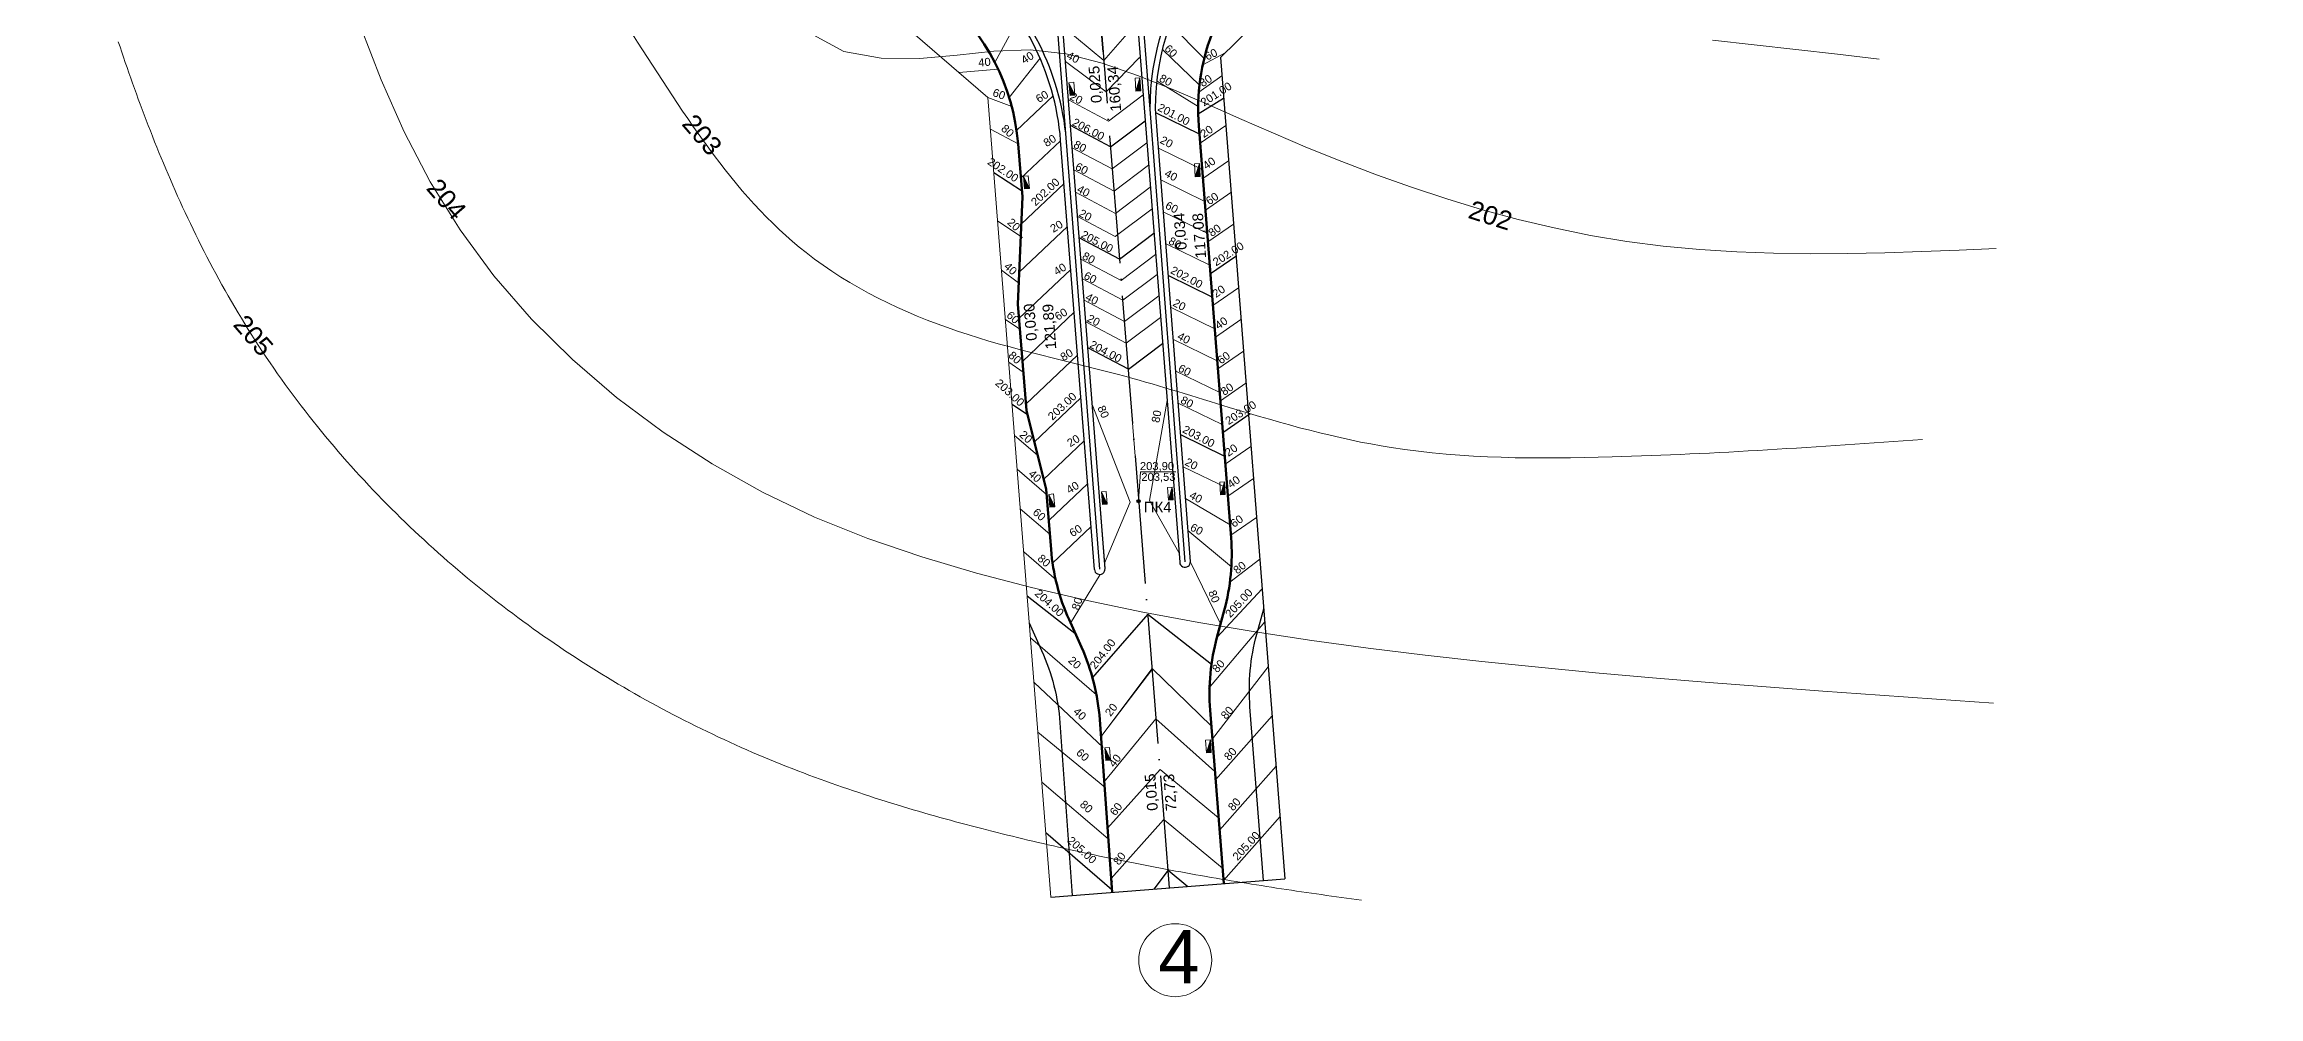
# Model space of a CAD drawing. Header units: millimetres. Extents: x -2123 to 34701, y -1286 to 835.
# Drawn here: x 4202.3 to 4617.4, y -1224.1 to -1045.6 of the extents above; entities that cross this region are included whole.
import ezdxf

# ---------------------------------------------------------------- set-up
doc = ezdxf.new("R2010")
doc.units = ezdxf.units.MM
doc.linetypes.add('ACAD_ISO04W100', pattern=[30, 24, -3, 0, -3])
for name, color, linetype, lineweight in [('1 Відмітки', 7, 'Continuous', 25), ('2 Позначення', 80, 'Continuous', 20), ('вертикалка', 6, 'Continuous', 15), ('Горизонталі', 7, 'Continuous', 18), ('Дор. Розм.', 7, 'Continuous', 50), ('дорога', 126, 'Continuous', 25), ('Текст', 7, 'Continuous', 15)]:
    doc.layers.add(name, color=color, linetype=linetype, lineweight=lineweight)
doc.layers.add('Вісь', color=170, linetype='ACAD_ISO04W100')
doc.styles.get("Standard").update_dxf_attribs({"font": 'arial.ttf'})

# ---------------------------------------------------------------- blocks, each defined once
blk = doc.blocks.new('6')
at = {"layer": '1 Відмітки', "transparency": 33554559}
h = blk.add_hatch(color=256, dxfattribs=at)
h.dxf.hatch_style = 1
edge = h.paths.add_edge_path()
edge.add_arc((-467.51, 342.13), 0.2, 0, 360)
at = {"layer": '1 Відмітки'}
blk.add_circle((-467.51, 342.13), 0.2, dxfattribs=at)

msp = doc.modelspace()

# ---------------------------------------------------------------- hatches: boundary and pattern name
at = {"layer": 'вертикалка'}
h = msp.add_hatch(color=0, dxfattribs=at)
h.dxf.hatch_style = 1
h.paths.add_polyline_path([(4394.372, -1052.773), (4394.581, -1055.164), (4395.478, -1055.086)])
h = msp.add_hatch(color=0, dxfattribs=at)
h.dxf.hatch_style = 1
h.paths.add_polyline_path([(4407.659, -1051.881), (4407.829, -1054.275), (4406.931, -1054.338)])
h = msp.add_hatch(color=0, dxfattribs=at)
h.dxf.hatch_style = 1
h.paths.add_polyline_path([(4385.844, -1070.315), (4386.053, -1072.706), (4386.95, -1072.628)])
h = msp.add_hatch(color=0, dxfattribs=at)
h.dxf.hatch_style = 1
h.paths.add_polyline_path([(4418.834, -1067.95), (4418.967, -1070.346), (4418.068, -1070.396)])
h = msp.add_hatch(color=0, dxfattribs=at)
h.dxf.hatch_style = 1
h.paths.add_polyline_path([(4413.741, -1128.604), (4413.911, -1130.998), (4413.013, -1131.062)])
h = msp.add_hatch(color=0, dxfattribs=at)
h.dxf.hatch_style = 1
h.paths.add_polyline_path([(4423.545, -1127.611), (4423.678, -1130.007), (4422.779, -1130.057)])
h = msp.add_hatch(color=0, dxfattribs=at)
h.dxf.hatch_style = 1
h.paths.add_polyline_path([(4390.595, -1129.966), (4390.804, -1132.357), (4391.701, -1132.279)])
h = msp.add_hatch(color=0, dxfattribs=at)
h.dxf.hatch_style = 1
h.paths.add_polyline_path([(4400.454, -1129.497), (4400.663, -1131.888), (4401.56, -1131.809)])
h = msp.add_hatch(color=0, dxfattribs=at)
h.dxf.hatch_style = 1
h.paths.add_polyline_path([(4401.085, -1177.487), (4401.295, -1179.878), (4402.191, -1179.8)])
h = msp.add_hatch(color=0, dxfattribs=at)
h.dxf.hatch_style = 1
h.paths.add_polyline_path([(4420.892, -1175.962), (4421.062, -1178.356), (4420.164, -1178.419)])

# ---------------------------------------------------------------- linework, layer by layer
at = {"layer": '2 Позначення', "color": 18, "true_color": 0x000000, "elevation": 5}
msp.add_lwpolyline([(4407.437, -1131.23), (4407.798, -1125.761), (4414.407, -1125.761)], dxfattribs=at)
at = {"layer": 'вертикалка', "color": 0}
for p, q in [((4394.372, -1052.773), (4395.478, -1055.086)), ((4407.659, -1051.881), (4406.931, -1054.338)), ((4385.844, -1070.315), (4386.95, -1072.628)), ((4418.834, -1067.942), (4418.068, -1070.388)), ((4413.741, -1128.604), (4413.013, -1131.062)), ((4423.545, -1127.611), (4422.779, -1130.057)), ((4390.595, -1129.966), (4391.701, -1132.279)), ((4400.454, -1129.497), (4401.56, -1131.809)), ((4401.085, -1177.487), (4402.191, -1179.8)), ((4420.892, -1175.962), (4420.164, -1178.419))]:
    msp.add_line(p, q, dxfattribs=at)
at = {"layer": 'вертикалка', "color": 1, "lineweight": 20}
for points, elevation in [([(4380.477, -1048.96), (4384.924, -1040.785)], -200), ([(4400.887, -1048.609), (4407.48, -1041.138)], 5), ([(4419.751, -1048.241), (4413.336, -1041.789)], -405), ([(4400.887, -1048.609), (4393.2, -1042.271)], 5), ([(4381.125, -1050.268), (4373.762, -1050.869)], -200), ([(4383.179, -1055.554), (4388.964, -1048.185)], -200), ([(4418.859, -1053.258), (4411.937, -1046.53)], -405), ([(4419.477, -1049.444), (4423.679, -1047.155)], -200), ([(4418.611, -1057.221), (4410.894, -1052.51)], -405), ([(4418.735, -1054.545), (4423.033, -1051.479)], -200), ([(4383.657, -1057.23), (4379.193, -1055.555)], -200), ([(4384.565, -1061.742), (4391.398, -1055.256)], -200), ([(4384.839, -1064.224), (4379.662, -1061.512)], -200), ([(4384.839, -1064.224), (4384.565, -1061.742)], -2045), ([(4393.626, -1060.281), (4393.507, -1060.218)], 5), ([(4418.985, -1064.112), (4423.766, -1060.808)], -200), ([(4385.365, -1070.705), (4392.819, -1063.661)], -2045), ([(4402.5, -1068.957), (4394.974, -1064.974)], 5), ([(4402.5, -1068.957), (4408.983, -1064.081)], 5), ([(4419.372, -1069.061), (4411.273, -1065.112)], -2660), ([(4402.83, -1073.112), (4395.299, -1069.127)], 5), ([(4402.83, -1073.112), (4409.309, -1068.238)], 5), ([(4419.84, -1075.036), (4411.725, -1071.078)], -2455), ([(4419.501, -1070.714), (4424.284, -1067.408)], -2455), ([(4403.081, -1077.272), (4395.627, -1073.328)], 5), ([(4403.081, -1077.272), (4409.631, -1072.346)], 5), ([(4419.967, -1076.67), (4424.752, -1073.363)], -2250), ([(4385.699, -1081.8), (4381.019, -1078.743)], -1840), ([(4403.035, -1081.606), (4395.983, -1077.874)], 5), ([(4403.035, -1081.606), (4409.949, -1076.405)], 5), ([(4420.307, -1081.01), (4412.176, -1077.045)], -2250), ([(4420.433, -1082.626), (4425.22, -1079.318)], -2045), ([(4385.034, -1088.328), (4394.086, -1079.736)], -1635), ([(4404.159, -1089.878), (4396.609, -1085.884)], 5), ([(4404.159, -1089.878), (4410.623, -1085.016)], 5), ([(4384.948, -1090.314), (4381.74, -1087.897)], -610), ([(4384.992, -1097.008), (4394.719, -1087.774)], -1430), ([(4404.452, -1093.571), (4396.898, -1089.574)], 5), ([(4404.452, -1093.571), (4410.913, -1088.711)], 5), ([(4421.366, -1094.538), (4426.156, -1091.228)], -1635), ([(4404.769, -1097.578), (4397.211, -1093.578)], 5), ([(4404.769, -1097.578), (4411.227, -1092.72)], 5), ([(4421.71, -1098.934), (4413.529, -1094.944)], -1635), ([(4385.154, -1099.013), (4382.471, -1097.187)], -405), ([(4405.127, -1101.606), (4397.525, -1097.583)], 5), ([(4405.127, -1101.606), (4411.545, -1096.778)], 5), ([(4421.832, -1100.495), (4426.624, -1097.183)], -1430), ([(4386.294, -1113.049), (4395.985, -1103.849)], -1020), ([(4422.177, -1104.908), (4413.98, -1100.911)], -1430), ([(4422.298, -1106.451), (4427.092, -1103.138)], -1225), ([(4385.805, -1107.033), (4383.101, -1105.194)], -200), ([(4385.643, -1105.028), (4385.805, -1107.033)], -200), ([(4405.476, -1106.489), (4408.466, -1143.725)], 5), ([(4422.645, -1110.883), (4414.432, -1106.877)], -1225), ([(4409.504, -1131.101), (4412.765, -1112.357)], 5), ([(4422.764, -1112.407), (4427.56, -1109.093)], -1020), ([(4405.856, -1131.426), (4398.737, -1113.085)], 5), ([(4423.112, -1116.857), (4414.883, -1112.844)], -1020), ([(4384.181, -1118.904), (4388.491, -1122.618)], -200), ([(4389.632, -1127.157), (4397.252, -1119.924)], -610), ([(4424.08, -1128.822), (4415.785, -1124.777)], -610), ([(4423.696, -1124.319), (4428.495, -1121.003)], -610), ([(4384.678, -1125.227), (4390.175, -1129.963)], -200), ([(4390.671, -1134.809), (4397.885, -1127.961)], -405), ([(4424.162, -1130.275), (4428.963, -1126.958)], -405), ([(4385.262, -1132.644), (4390.778, -1137.397)], -200), ([(4405.856, -1131.426), (4401.068, -1142.885)], 5), ([(4409.504, -1131.101), (4414.997, -1140.838)], 5), ([(4424.584, -1135.667), (4416.236, -1130.743)], -405), ([(4391.304, -1142.847), (4398.519, -1135.999)], -200), ([(4424.829, -1143.57), (4416.687, -1136.71)], -200), ([(4424.738, -1137.632), (4429.539, -1134.314)], -405), ([(4385.9, -1140.751), (4392.058, -1146.056)], -200), ([(4400.199, -1144.964), (4394.697, -1154.107)], 5), ([(4417.139, -1142.676), (4422.808, -1154.255)], 5), ([(4424.542, -1146.455), (4430.156, -1142.139)], -405), ([(4431.075, -1153.838), (4420.522, -1166.332)], 5), ([(4387.169, -1156.86), (4399.541, -1167.52)], 5), ([(4431.74, -1162.292), (4421.263, -1175.774)], 5), ([(4387.83, -1165.263), (4400.802, -1177.396)], 5), ([(4409.964, -1162.622), (4400.385, -1175.436)], 5), ([(4410.114, -1162.611), (4400.74, -1174.945)], 5), ([(4409.964, -1162.622), (4421.078, -1173.414)], 5), ([(4388.559, -1174.523), (4401.133, -1184.886)], 5), ([(4410.675, -1172.074), (4400.984, -1183.842)], 5), ([(4410.675, -1172.074), (4421.747, -1181.933)], 5), ([(4432.463, -1171.503), (4421.871, -1183.501)], 5), ([(4433.205, -1180.945), (4422.612, -1192.944)], 5), ([(4389.301, -1183.939), (4401.744, -1194.519)], 5), ([(4412.135, -1190.974), (4402.277, -1201.994)], 5), ([(4412.211, -1190.968), (4423.169, -1200.026)], 5), ([(4422.612, -1192.944), (4422.427, -1190.583)], 5)]:
    msp.add_lwpolyline(points, dxfattribs=dict(at, elevation=elevation))
at = {"layer": 'вертикалка', "color": 18, "lineweight": 20, "true_color": 0x000000}
for points, elevation in [([(4401.355, -1054.506), (4393.711, -1048.808)], 5), ([(4401.355, -1054.506), (4407.616, -1048.075)], 5), ([(4401.788, -1059.966), (4394.269, -1055.965)], 5), ([(4401.788, -1059.966), (4408.277, -1055.061)], 5), ([(4420.775, -1086.985), (4412.627, -1083.011)], -2045), ([(4385.643, -1105.028), (4395.352, -1095.811)], -1225), ([(4411.462, -1181.52), (4401.603, -1192.539)], 5), ([(4411.462, -1181.52), (4422.427, -1190.583)], 5)]:
    msp.add_lwpolyline(points, dxfattribs=dict(at, elevation=elevation))
at = {"layer": 'вертикалка', "color": 0}
for points in [[(4394.581, -1055.164), (4395.478, -1055.086), (4395.268, -1052.695), (4394.372, -1052.773)], [(4407.829, -1054.275), (4406.931, -1054.338), (4406.761, -1051.944), (4407.659, -1051.881)], [(4386.053, -1072.706), (4386.95, -1072.628), (4386.74, -1070.237), (4385.844, -1070.315)], [(4418.967, -1070.346), (4418.068, -1070.396), (4417.935, -1068), (4418.834, -1067.95)], [(4413.911, -1130.998), (4413.013, -1131.062), (4412.843, -1128.668), (4413.741, -1128.604)], [(4423.678, -1130.007), (4422.779, -1130.057), (4422.646, -1127.661), (4423.545, -1127.611)], [(4390.804, -1132.357), (4391.701, -1132.279), (4391.492, -1129.888), (4390.595, -1129.966)], [(4400.663, -1131.888), (4401.56, -1131.809), (4401.351, -1129.419), (4400.454, -1129.497)], [(4401.295, -1179.878), (4402.191, -1179.8), (4401.982, -1177.409), (4401.085, -1177.487)], [(4421.062, -1178.356), (4420.164, -1178.419), (4419.994, -1176.025), (4420.892, -1175.962)]]:
    msp.add_lwpolyline(points, close=True, dxfattribs=at)
at = {"layer": 'вертикалка', "color": 1, "lineweight": 30}
for points, elevation in [([(4418.854, -1062.44), (4410.674, -1058.451)], -405), ([(4418.618, -1058.616), (4423.364, -1055.699)], -200), ([(4402.171, -1064.802), (4394.649, -1060.822)], 5), ([(4402.171, -1064.802), (4408.658, -1059.923)], 5), ([(4385.638, -1073.187), (4380.307, -1069.704)], -2045), ([(4385.425, -1079.318), (4393.452, -1071.699)], -1840), ([(4403.841, -1085.871), (4396.296, -1081.879)], 5), ([(4403.841, -1085.871), (4410.309, -1081.006)], 5), ([(4420.9, -1088.582), (4425.688, -1085.273)], -1840), ([(4421.242, -1092.959), (4413.078, -1088.978)], -1840), ([(4405.515, -1106.51), (4397.908, -1102.485)], 5), ([(4405.515, -1106.51), (4411.929, -1101.686)], 5), ([(4387.879, -1120.182), (4396.619, -1111.886)], -815), ([(4386.588, -1115.042), (4383.725, -1113.121)], 5), ([(4423.23, -1118.363), (4428.342, -1114.83)], -815), ([(4423.629, -1122.855), (4415.334, -1118.81)], -815), ([(4386.547, -1148.969), (4395.824, -1156.246)], -200), ([(4430.589, -1147.648), (4422.12, -1156.785)], -200), ([(4409.156, -1152.437), (4398.788, -1164.311)], 5), ([(4409.156, -1152.437), (4421.093, -1161.827)], 5), ([(4433.947, -1190.388), (4423.354, -1202.386)], 5), ([(4390.042, -1193.363), (4402.423, -1204.042)], 5), ([(4412.96, -1200.417), (4410.314, -1203.957)], 5), ([(4412.96, -1200.417), (4416.641, -1203.46)], 5)]:
    msp.add_lwpolyline(points, dxfattribs=dict(at, elevation=elevation))
at = {"layer": 'вертикалка', "color": 5, "lineweight": 20, "elevation": -200}
msp.add_lwpolyline([(4402.607, -1202.512), (4402.316, -1202.538)], dxfattribs=at)
at = {"layer": 'Вісь', "color": 18, "true_color": 0x000000, "elevation": -200}
msp.add_lwpolyline([(4375.841, -732.652), (4413.184, -1203.731)], dxfattribs=at)
at = {"layer": 'Горизонталі'}
for points, elevation in [([(4449.239, -1206.039), (4448.306, -1205.915), (4447.372, -1205.789), (4446.438, -1205.663), (4445.503, -1205.536), (4444.567, -1205.407), (4443.632, -1205.277), (4442.695, -1205.146), (4441.758, -1205.014), (4440.821, -1204.88), (4439.883, -1204.745), (4438.944, -1204.609), (4438.005, -1204.472), (4437.066, -1204.333), (4436.126, -1204.194), (4435.185, -1204.052), (4434.244, -1203.91), (4433.303, -1203.766), (4432.361, -1203.621), (4431.418, -1203.474), (4430.475, -1203.326), (4429.532, -1203.177), (4428.588, -1203.026), (4427.644, -1202.874), (4426.699, -1202.72), (4425.754, -1202.565), (4424.808, -1202.408), (4423.862, -1202.25), (4422.916, -1202.09), (4421.969, -1201.929), (4421.021, -1201.767), (4420.074, -1201.602), (4419.125, -1201.437), (4418.177, -1201.269), (4417.228, -1201.1), (4416.278, -1200.93), (4415.328, -1200.758), (4414.378, -1200.584), (4413.428, -1200.409), (4412.477, -1200.232), (4411.525, -1200.053), (4410.573, -1199.872), (4409.621, -1199.69), (4408.669, -1199.506), (4407.716, -1199.321), (4406.762, -1199.133), (4405.809, -1198.944), (4404.855, -1198.754), (4403.9, -1198.561), (4402.946, -1198.366), (4401.991, -1198.17), (4401.035, -1197.972), (4400.08, -1197.772), (4399.124, -1197.57), (4398.167, -1197.367), (4397.211, -1197.161), (4396.254, -1196.953), (4395.296, -1196.744), (4394.339, -1196.533), (4393.381, -1196.319), (4392.423, -1196.104), (4391.464, -1195.887), (4390.506, -1195.667), (4389.547, -1195.446), (4388.588, -1195.223), (4387.628, -1194.997), (4386.669, -1194.77), (4385.709, -1194.54), (4384.749, -1194.309), (4383.788, -1194.075), (4382.828, -1193.839), (4381.867, -1193.601), (4380.905, -1193.361), (4379.944, -1193.118), (4378.98, -1192.873), (4378.013, -1192.625), (4377.043, -1192.374), (4376.07, -1192.119), (4375.094, -1191.862), (4374.115, -1191.601), (4373.133, -1191.336), (4372.148, -1191.068), (4371.16, -1190.797), (4370.17, -1190.521), (4369.177, -1190.242), (4368.181, -1189.96), (4367.182, -1189.673), (4366.181, -1189.382), (4365.176, -1189.087), (4364.169, -1188.788), (4363.16, -1188.484), (4362.148, -1188.177), (4361.133, -1187.864), (4360.116, -1187.547), (4359.097, -1187.226), (4358.075, -1186.9), (4357.051, -1186.569), (4356.024, -1186.232), (4354.995, -1185.891), (4353.964, -1185.545), (4352.931, -1185.194), (4351.895, -1184.837), (4350.858, -1184.475), (4349.818, -1184.107), (4348.776, -1183.734), (4347.732, -1183.355), (4346.687, -1182.971), (4345.639, -1182.58), (4344.59, -1182.183), (4343.538, -1181.781), (4342.485, -1181.372), (4341.431, -1180.957), (4340.374, -1180.536), (4339.317, -1180.108), (4338.257, -1179.674), (4337.197, -1179.233), (4336.135, -1178.785), (4335.071, -1178.331), (4334.007, -1177.869), (4332.941, -1177.401), (4331.874, -1176.925), (4330.806, -1176.443), (4329.738, -1175.953), (4328.67, -1175.456), (4327.604, -1174.954), (4326.54, -1174.445), (4325.479, -1173.931), (4324.42, -1173.411), (4323.364, -1172.885), (4322.311, -1172.353), (4321.26, -1171.816), (4320.211, -1171.272), (4319.166, -1170.723), (4318.122, -1170.169), (4317.082, -1169.608), (4316.044, -1169.042), (4315.009, -1168.47), (4313.976, -1167.892), (4312.947, -1167.309), (4311.92, -1166.72), (4310.896, -1166.125), (4309.874, -1165.524), (4308.856, -1164.918), (4307.84, -1164.307), (4306.828, -1163.689), (4305.818, -1163.066), (4304.811, -1162.437), (4303.808, -1161.802), (4302.807, -1161.162), (4301.809, -1160.516), (4300.814, -1159.865), (4299.823, -1159.208), (4298.835, -1158.545), (4297.85, -1157.877), (4296.868, -1157.203), (4295.889, -1156.523), (4294.913, -1155.838), (4293.941, -1155.147), (4292.973, -1154.45), (4292.007, -1153.748), (4291.045, -1153.04), (4290.086, -1152.327), (4289.131, -1151.607), (4288.18, -1150.883), (4287.231, -1150.152), (4286.287, -1149.416), (4285.346, -1148.674), (4284.409, -1147.927), (4283.475, -1147.174), (4282.545, -1146.415), (4281.619, -1145.651), (4280.697, -1144.881), (4279.778, -1144.105), (4278.864, -1143.324), (4277.953, -1142.536), (4277.047, -1141.744), (4276.144, -1140.945), (4275.246, -1140.141), (4274.351, -1139.331), (4273.461, -1138.516), (4272.575, -1137.694), (4271.693, -1136.867), (4270.816, -1136.035), (4269.942, -1135.196), (4269.073, -1134.352), (4268.209, -1133.502), (4267.348, -1132.647), (4266.493, -1131.785), (4265.642, -1130.918), (4264.795, -1130.045), (4263.953, -1129.166), (4263.116, -1128.281), (4262.284, -1127.391), (4261.456, -1126.495), (4260.634, -1125.593), (4259.816, -1124.685), (4259.003, -1123.771), (4258.196, -1122.851), (4257.393, -1121.926), (4256.596, -1120.995), (4255.804, -1120.058), (4255.017, -1119.115), (4254.235, -1118.166), (4253.459, -1117.211), (4252.689, -1116.25), (4251.923, -1115.284), (4251.164, -1114.311), (4250.41, -1113.333), (4249.662, -1112.348), (4248.919, -1111.358), (4248.182, -1110.362), (4247.452, -1109.359), (4246.727, -1108.351), (4246.008, -1107.337), (4245.296, -1106.317), (4244.589, -1105.29), (4243.889, -1104.258), (4243.195, -1103.22), (4242.509, -1102.178), (4241.832, -1101.134), (4241.164, -1100.089), (4240.506, -1099.043), (4239.857, -1097.997), (4239.218, -1096.951), (4238.588, -1095.904), (4237.966, -1094.857), (4237.354, -1093.81), (4236.75, -1092.762), (4236.155, -1091.715), (4235.569, -1090.669), (4234.991, -1089.622), (4234.421, -1088.577), (4233.86, -1087.531), (4233.307, -1086.487), (4232.762, -1085.443), (4232.224, -1084.4), (4231.695, -1083.358), (4231.173, -1082.316), (4230.658, -1081.276), (4230.151, -1080.237), (4229.651, -1079.2), (4229.159, -1078.163), (4228.673, -1077.129), (4228.195, -1076.095), (4227.723, -1075.063), (4227.257, -1074.033), (4226.799, -1073.005), (4226.346, -1071.978), (4225.901, -1070.954), (4225.461, -1069.931), (4225.027, -1068.91), (4224.599, -1067.891), (4224.177, -1066.874), (4223.761, -1065.859), (4223.35, -1064.847), (4222.945, -1063.836), (4222.545, -1062.828), (4222.151, -1061.822), (4221.761, -1060.819), (4221.377, -1059.817), (4220.998, -1058.819), (4220.623, -1057.823), (4220.253, -1056.829), (4219.888, -1055.838), (4219.527, -1054.85), (4219.17, -1053.864), (4218.818, -1052.881), (4218.469, -1051.9), (4218.125, -1050.923), (4217.785, -1049.948), (4217.449, -1048.976), (4217.116, -1048.006), (4216.787, -1047.04), (4216.462, -1046.077), (4216.14, -1045.116)], 5), ([(4567.722, -1169.091), (4557.061, -1168.356), (4546.4, -1167.611), (4535.738, -1166.846), (4525.078, -1166.052), (4514.418, -1165.218), (4503.758, -1164.335), (4493.1, -1163.393), (4482.442, -1162.382), (4471.786, -1161.292), (4461.137, -1160.105), (4450.501, -1158.801), (4439.885, -1157.361), (4429.297, -1155.764), (4418.744, -1153.99), (4408.232, -1152.019), (4397.77, -1149.831), (4387.362, -1147.406), (4377.02, -1144.717), (4366.771, -1141.689), (4356.65, -1138.22), (4346.695, -1134.207), (4336.945, -1129.556), (4327.459, -1124.249), (4318.312, -1118.317), (4309.577, -1111.792), (4301.326, -1104.705), (4293.635, -1097.087), (4286.576, -1088.97), (4280.223, -1080.386), (4274.631, -1071.368), (4269.729, -1061.965), (4265.404, -1052.234), (4261.538, -1042.23)], -200), ([(4568.237, -1083.859), (4561.263, -1084.159), (4554.291, -1084.432), (4547.325, -1084.653), (4540.368, -1084.796), (4533.422, -1084.833), (4526.49, -1084.74), (4519.576, -1084.489), (4512.681, -1084.055), (4505.809, -1083.411), (4498.963, -1082.531), (4492.145, -1081.396), (4485.36, -1080.014), (4478.611, -1078.404), (4471.902, -1076.584), (4465.237, -1074.573), (4458.62, -1072.387), (4452.055, -1070.046), (4445.546, -1067.567), (4439.097, -1064.969), (4432.711, -1062.269), (4426.384, -1059.494), (4420.067, -1056.708), (4413.698, -1053.989), (4407.217, -1051.412), (4400.582, -1049.099), (4393.844, -1047.373), (4387.078, -1046.614), (4380.304, -1046.862), (4373.45, -1047.595), (4366.433, -1048.236), (4359.192, -1048.208), (4352.18, -1046.92), (4346.402, -1043.774)], 2), ([(4515.032, -1044.814), (4522.843, -1045.667), (4530.653, -1046.551), (4538.462, -1047.455), (4546.271, -1048.369)], 1)]:
    msp.add_lwpolyline(points, dxfattribs=dict(at, elevation=elevation))
at = {"layer": 'Горизонталі', "lineweight": 20}
msp.add_open_spline([(4554.398, -1119.697, -200), (4535.054, -1121.038, -200), (4501.949, -1123.332, -200), (4457.909, -1123.336, -200), (4427.939, -1114.862, -200), (4401.192, -1106.34, -200), (4373.478, -1100.795, -200), (4336.657, -1083.125, -200), (4316.332, -1048.587, -200), (4296.998, -1020.731, -200), (4292.039, -988.831, -200), (4307.456, -956.167, -200), (4307.821, -922, -200), (4316.315, -889.901, -200), (4333.387, -877.5, -200), (4346.178, -869.96, -200)], degree=3, knots=[0, 0, 0, 0, 58.2648454, 99.7116442, 130.9968505, 151.1638656, 183.9152308, 215.9046505, 269.922662, 300.3210172, 316.5173473, 364.2430061, 403.4005779, 418.7711445, 461.9298992, 461.9298992, 461.9298992, 461.9298992], dxfattribs=at)
at = {"layer": 'Дор. Розм.', "color": 18, "true_color": 0x000000, "elevation": -200}
for points in [[(4202.278, -978.734), (4286.584, -978.83, -0.1747608), (4312.098, -988.062), (4370.522, -1036.595, -0.2024604), (4384.839, -1064.224), (4385.648, -1074.192)], [(4423.397, -1202.929), (4420.842, -1170.412, -0.0861799), (4422.12, -1156.785), (4423.496, -1151.725, 0.0860988), (4424.775, -1138.111), (4418.731, -1060.874, -0.2220612), (4430.611, -1029.166), (4470.135, -990.432, -0.196584), (4498.178, -979.001), (4508.178, -979.012)], [(4390.097, -1129.011), (4391.012, -1140.278, 0.0856233), (4394.401, -1153.449), (4396.736, -1158.642, -0.088113), (4400.155, -1172.207), (4402.461, -1204.574)]]:
    msp.add_lwpolyline(points, format="xyb", dxfattribs=at)
msp.add_lwpolyline([(4385.648, -1074.192), (4384.774, -1094.328), (4386.392, -1114.263), (4390.097, -1129.011)], dxfattribs=at)
at = {"layer": 'дорога', "color": 18, "lineweight": 30, "true_color": 0x000000, "elevation": -200}
for points in [[(4388.685, -804.983), (4388.685, -804.983), (4415.142, -1142.699)], [(4401.147, -1143.894), (4374.731, -806.165)], [(4409.608, -1057.735), (4395.548, -879.619)], [(4400.149, -1143.965), (4379.667, -881.219)]]:
    msp.add_lwpolyline(points, dxfattribs=at)
at = {"layer": 'дорога', "color": 18, "lineweight": 20, "true_color": 0x000000, "elevation": -200}
for points in [[(4395.629, -1073.329), (4374.954, -808.952), (4374.731, -806.165)], [(4379.193, -1055.555), (4390.996, -1205.475)], [(4401.146, -1143.887), (4395.984, -1077.875)]]:
    msp.add_lwpolyline(points, dxfattribs=at)
for points in [[(4202.266, -989.734), (4288.197, -989.832, -0.1795847), (4314.282, -999.547), (4379.193, -1055.555)], [(4422.763, -1048.051), (4470.346, -1001.43, -0.1965582), (4498.386, -990.001), (4617.443, -990.136)]]:
    msp.add_lwpolyline(points, format="xyb", dxfattribs=at)
at = {"layer": 'дорога', "color": 18, "lineweight": 30, "true_color": 0x000000, "elevation": -200}
for points in [[(4399.152, -1144.036), (4392.814, -1063.596, 0.2024604), (4375.634, -1030.442), (4373.775, -1028.897, -0.7367126), (4374.505, -1027.132, 0.0228117), (4379.607, -1027.366), (4391.007, -1027.379)], [(4393.777, -1062.217, 0.1888171), (4376.763, -1030.085, -0.711393), (4377.45, -1028.325, 0.0094633), (4379.607, -1028.366), (4391.139, -1028.379)], [(4417.137, -1142.551), (4410.608, -1057.697, -0.1680787), (4420.892, -1028.045, 0.6925365), (4419.922, -1026.443, -0.0468383), (4409.499, -1027.4), (4407.213, -1027.397)], [(4416.14, -1142.628), (4409.608, -1057.735, -0.1554117), (4418.635, -1029.395, 0.6585425), (4417.677, -1027.827, -0.0360204), (4409.497, -1028.4), (4407.292, -1028.397)]]:
    msp.add_lwpolyline(points, format="xyb", dxfattribs=at)
at = {"layer": 'дорога', "color": 18, "true_color": 0x000000, "elevation": -200}
for points in [[(4422.763, -1048.051), (4434.862, -1202.028)], [(4390.996, -1205.475), (4434.862, -1202.028)]]:
    msp.add_lwpolyline(points, dxfattribs=at)
msp.add_lwpolyline([(4402.015, -1065.126), (4402.015, -1065.126)], close=True, dxfattribs=at)
for points in [[(4386.924, -1154.036), (4389.259, -1159.229, -0.088113), (4392.678, -1172.795), (4394.984, -1205.161)], [(4430.874, -1202.341), (4428.319, -1169.825, -0.0861799), (4429.597, -1156.197), (4430.888, -1151.451)]]:
    msp.add_lwpolyline(points, format="xyb", dxfattribs=at)
at = {"layer": 'дорога', "color": 18, "lineweight": 30, "true_color": 0x000000}
for centre, end in [((4400.149, -1143.965, -200), 4.91647), ((4416.14, -1142.628, -200), 4.90927)]:
    msp.add_arc(centre, 1, 184.07011, end, dxfattribs=at)
at = {"layer": 'Текст', "color": 0, "lineweight": 35}
msp.add_line((4400.774, -1046.967, -200), (4400.331, -1041.804, -200), dxfattribs=at)
at = {"layer": 'Текст', "color": 18, "lineweight": 30, "true_color": 0x000000}
for points, elevation in [([(4400.987, -1049.753, 0, 0, 0), (4401.529, -1056.671, 1.4, 0, 0), (4401.788, -1059.966, 0, 0, 0)], 5), ([(4417.394, -1083.323, 0, 0, 0), (4416.852, -1076.406, 1.4, 0, 0), (4416.593, -1073.111, 0, 0, 0)], -2250), ([(4389.296, -1100.353, 0, 0, 0), (4388.754, -1093.436, 1.4, 0, 0), (4388.496, -1090.141, 0, 0, 0)], -1430), ([(4411.969, -1188.476, 0, 0, 0), (4411.427, -1181.559, 1.4, 0, 0), (4411.168, -1178.263, 0, 0, 0)], 5)]:
    msp.add_lwpolyline(points, format="xyseb", dxfattribs=dict(at, elevation=elevation))
at = {"layer": 'Текст', "color": 18, "lineweight": 20, "true_color": 0x000000}
msp.add_circle((4414.299, -1217.302, -1.649), 6.847, dxfattribs=at)

# ---------------------------------------------------------------- block references
at = {"layer": '1 Відмітки', "color": 0, "xscale": 1.5, "yscale": 1.5, "zscale": 1.5}
msp.add_blockref('6', (5108.7, -1644.428, -200), dxfattribs=at)

# ---------------------------------------------------------------- texts
at = {"layer": '1 Відмітки', "color": 0}
for s, insert, char_height, attachment_point, rotation in [('60', (4414.866, -1047.094, -200), 1.5, 3, 315.8813), ('40', (4379.643, -1048.084, 180), 1.5, 3, 4.18735), ('40', (4387.173, -1046.828, -1), 1.5, 3, 31.94363), ('40', (4396.535, -1047.898, -200), 1.5, 3, 332.24688), ('60', (4421.736, -1046.29, 600), 1.5, 3, 25.79332), ('60', (4382.631, -1054.59, -10), 1.5, 3, 340.25338), ('60', (4389.921, -1054.121, -1), 1.5, 3, 31.94363), ('80', (4413.917, -1052.179, -200), 1.5, 3, 332.24688), ('80', (4420.573, -1051.127, 600), 1.5, 3, 33.13574), ('201.00', (4424.264, -1052.541, 605), 1.5, 3, 32.62912), ('20', (4397.135, -1055.578, 5), 1.5, 3, 332.24688), ('201.00', (4417.233, -1059.552, 415), 1.5, 3, 332.24688), ('203', (4324.27, -1058.3, 5), 3.5, 1, 310.9386), ('80', (4384.251, -1062.024, 190), 1.5, 3, 317.83433), ('80', (4391.365, -1062.375, -1), 1.5, 3, 31.94363), ('206.00', (4401.215, -1062.328, 5), 1.5, 3, 332.24688), ('20', (4414.067, -1063.76, 415), 1.5, 3, 332.24688), ('20', (4420.701, -1060.632, 600), 1.5, 3, 35.14981), ('202.00', (4385.111, -1070.274, 190), 1.5, 3, 326.12592), ('80', (4397.84, -1064.588, 5), 1.5, 3, 332.24688), ('40', (4421.167, -1066.589, 805), 1.5, 3, 35.14981), ('204', (4276.351, -1070.36, 5), 3.5, 1, 310.9386), ('202.00', (4391.75, -1070.5, -1), 1.5, 3, 43.34719), ('60', (4398.164, -1068.74, 5), 1.5, 3, 332.24688), ('40', (4414.902, -1070, 415), 1.5, 3, 332.24688), ('40', (4398.492, -1072.941, 5), 1.5, 3, 332.24688), ('60', (4415.051, -1076.019, 415), 1.5, 3, 332.24688), ('60', (4421.743, -1073.217, 805), 1.5, 3, 35.14981), ('202', (4470.061, -1074.744, 207), 3.5, 1, 342.49636), ('20', (4385.415, -1079.6, -1445), 1.5, 3, 317.83433), ('20', (4392.632, -1078.45, 409), 1.5, 3, 31.94363), ('20', (4398.847, -1077.487, 5), 1.5, 3, 332.24688), ('80', (4422.209, -1079.173, 1010), 1.5, 3, 35.14981), ('205.00', (4402.861, -1083.384, 5), 1.5, 3, 332.24688), ('202.00', (4426.546, -1082.507, -1035), 1.5, 3, 32.62912), ('40', (4384.809, -1087.863, 190), 1.5, 3, 317.83433), ('40', (4393.265, -1086.488, 614), 1.5, 3, 31.94363), ('80', (4399.475, -1085.496, 5), 1.5, 3, 332.24688), ('202.00', (4419.637, -1090.079, -1020), 1.5, 3, 332.24688), ('60', (4399.763, -1089.187, 5), 1.5, 3, 332.24688), ('20', (4422.983, -1090.598, -1040), 1.5, 3, 35.14981), ('60', (4385.266, -1097.019, -1035), 1.5, 3, 317.83433), ('40', (4400.077, -1093.191, 5), 1.5, 3, 332.24688), ('20', (4416.471, -1094.287, -1020), 1.5, 3, 332.24688), ('205', (4240.149, -1095.926, 5), 3.5, 1, 310.9386), ('20', (4400.389, -1097.196, 5), 1.5, 3, 332.24688), ('40', (4417.306, -1100.527, -1020), 1.5, 3, 332.24688), ('40', (4423.449, -1096.554, -835), 1.5, 3, 35.14981), ('80', (4385.615, -1104.548, 190), 1.5, 3, 317.83433), ('80', (4394.529, -1102.53, 1844), 1.5, 3, 31.94363), ('204.00', (4404.473, -1103.99, 5), 1.5, 3, 332.24688), ('60', (4423.903, -1103.059, -835), 1.5, 3, 35.14981), ('203.00', (4386.194, -1112.477, 190), 1.5, 3, 317.83433), ('60', (4417.455, -1106.546, -1020), 1.5, 3, 332.24688), ('203.00', (4394.917, -1110.687, 1024), 1.5, 3, 43.34719), ('80', (4417.906, -1112.513, -815), 1.5, 3, 332.24688), ('80', (4424.539, -1108.954, 2035), 1.5, 3, 35.14981), ('203.00', (4428.876, -1112.288, -10), 1.5, 3, 32.62912), ('80', (4401.992, -1115.233, 5), 1.5, 3, 293.89884), ('80', (4410.261, -1114.065, 5), 1.5, 3, 79.2686), ('20', (4387.694, -1119.415, 190), 1.5, 3, 317.83433), ('20', (4395.798, -1118.638, 1434), 1.5, 3, 31.94363), ('203.00', (4421.893, -1119.912, 5), 1.5, 3, 332.24688), ('20', (4425.313, -1120.379, -15), 1.5, 3, 35.14981), ('20', (4418.727, -1124.12, 5), 1.5, 3, 332.24688), ('40', (4389.377, -1126.76, 190), 1.5, 3, 317.83433), ('40', (4395.648, -1127.419, 1639), 1.5, 3, 31.94363), ('40', (4425.779, -1126.335, 190), 1.5, 3, 35.14981), ('60', (4390.187, -1133.963, 190), 1.5, 3, 317.83433), ('40', (4419.562, -1130.36, 5), 1.5, 3, 332.24688), ('60', (4396.224, -1135.511, 1844), 1.5, 3, 31.94363), ('60', (4419.711, -1136.379, 5), 1.5, 3, 332.24688), ('60', (4426.355, -1133.692, 190), 1.5, 3, 35.14981), ('80', (4391.084, -1142.619, 190), 1.5, 3, 317.83433), ('80', (4426.803, -1142.379, 190), 1.5, 3, 38.87069), ('204.00', (4393.591, -1151.915, -10), 1.5, 3, 317.83433), ('80', (4395.525, -1149.124), 1.5, 3, 72.33124), ('80', (4422.724, -1149.9), 1.5, 3, 291.65146), ('205.00', (4427.851, -1147.464, 190), 1.5, 3, 47.53266), ('204.00', (4402.053, -1156.87, 200), 1.5, 3, 52.41142), ('20', (4396.82, -1161.737, 195), 1.5, 3, 317.83433), ('80', (4422.624, -1160.793, 190), 1.5, 3, 47.83433), ('40', (4397.783, -1171.335, 195), 1.5, 3, 317.83433), ('20', (4402.411, -1168.959, 200), 1.5, 3, 52.41142), ('80', (4424.249, -1169.526, 195), 1.5, 3, 47.83433), ('60', (4398.332, -1179.037, 195), 1.5, 3, 317.83433), ('40', (4403.091, -1178.5, 200), 1.5, 3, 52.41142), ('80', (4424.856, -1177.253, 195), 1.5, 3, 47.83433), ('80', (4399.023, -1188.736, 195), 1.5, 3, 317.83433), ('80', (4425.598, -1186.696, 195), 1.5, 3, 47.83433), ('60', (4403.312, -1187.583, 200), 1.5, 3, 52.41142), ('205.00', (4399.701, -1198.258, 195), 1.5, 3, 317.83433), ('205.00', (4429.218, -1192.989, 190), 1.5, 3, 47.53266), ('80', (4403.97, -1196.849, 200), 1.5, 3, 52.41142)]:
    msp.add_mtext_dynamic_manual_height_columns(s, width=7.02543, gutter_width=12.5, heights=[0], dxfattribs=dict(at, insert=insert, char_height=char_height, attachment_point=attachment_point, rotation=rotation))
at = {"layer": '1 Відмітки', "color": 18, "true_color": 0x000000, "char_height": 1.5, "attachment_point": 3}
for s, insert, rotation in [('80', (4415.651, -1082.68, -1840), 332.24688), ('60', (4393.482, -1094.92, 819), 31.94363)]:
    msp.add_mtext_dynamic_manual_height_columns(s, width=7.02543, gutter_width=12.5, heights=[0], dxfattribs=dict(at, insert=insert, rotation=rotation))
for s, insert in [('203,90', (4414.089, -1123.906, 5)), ('203,53', (4414.358, -1125.926, 5))]:
    msp.add_mtext_dynamic_manual_height_columns(s, width=7.02543, gutter_width=12.5, heights=[0], dxfattribs=dict(at, insert=insert))
at = {"layer": '1 Відмітки', "color": 0, "insert": (4408.42, -1131.349, 0.769), "char_height": 2, "attachment_point": 1}
msp.add_mtext_dynamic_manual_height_columns('ПК4', width=7.02543, gutter_width=12.5, heights=[0], dxfattribs=at)
at = {"layer": 'Текст', "color": 18, "true_color": 0x000000, "char_height": 2, "attachment_point": 3, "rotation": 94.24336}
for s, insert in [('0,025', (4398.034, -1049.698, 5)), ('160,34', (4401.55, -1049.755, 5)), ('0,034', (4413.969, -1077.242, -2250)), ('117,08', (4417.485, -1077.298, -2250)), ('0,030', (4385.871, -1094.272, -1430)), ('121,89', (4389.387, -1094.328, -1430)), ('0,015', (4408.544, -1182.395, 5)), ('72,73', (4412.06, -1182.451, 5))]:
    msp.add_mtext_dynamic_manual_height_columns(s, width=5.85234, gutter_width=12.5, heights=[0], dxfattribs=dict(at, insert=insert))
at = {"layer": 'Текст', "color": 18, "true_color": 0x000000, "insert": (4411.113, -1211.655, -1.649), "char_height": 10, "attachment_point": 1}
msp.add_mtext_dynamic_manual_height_columns('4', width=4.68276, gutter_width=12.5, heights=[0], dxfattribs=at)

doc.saveas('drawing.dxf')
